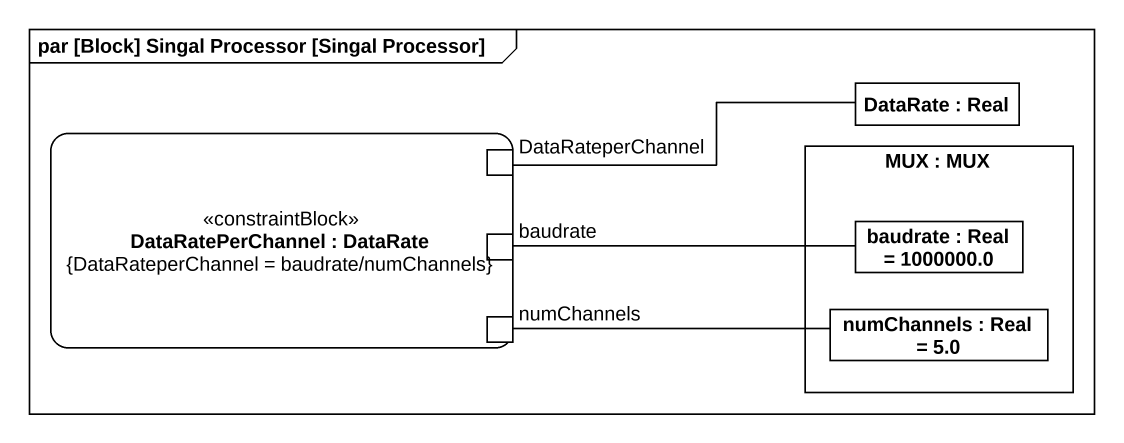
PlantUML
@startuml
mainframe par [Block] Singal Processor [Singal Processor]
rectangle "DataRate : Real" as DataRate
rectangle "DataRatePerChannel : DataRate\n{DataRateperChannel = baudrate/numChannels}" as DataRatePerChannel <<constraintBlock>> {
  port DataRateperChannel
  port baudrate
  port numChannels
}
rectangle "MUX : MUX" as MUX {
  rectangle "baudrate : Real = 1000000.0" as baudrate_2
  rectangle "numChannels : Real = 5.0" as numChannels_2
}
DataRateperChannel -right- DataRate
baudrate -right- baudrate_2
numChannels -right- numChannels_2
@enduml
